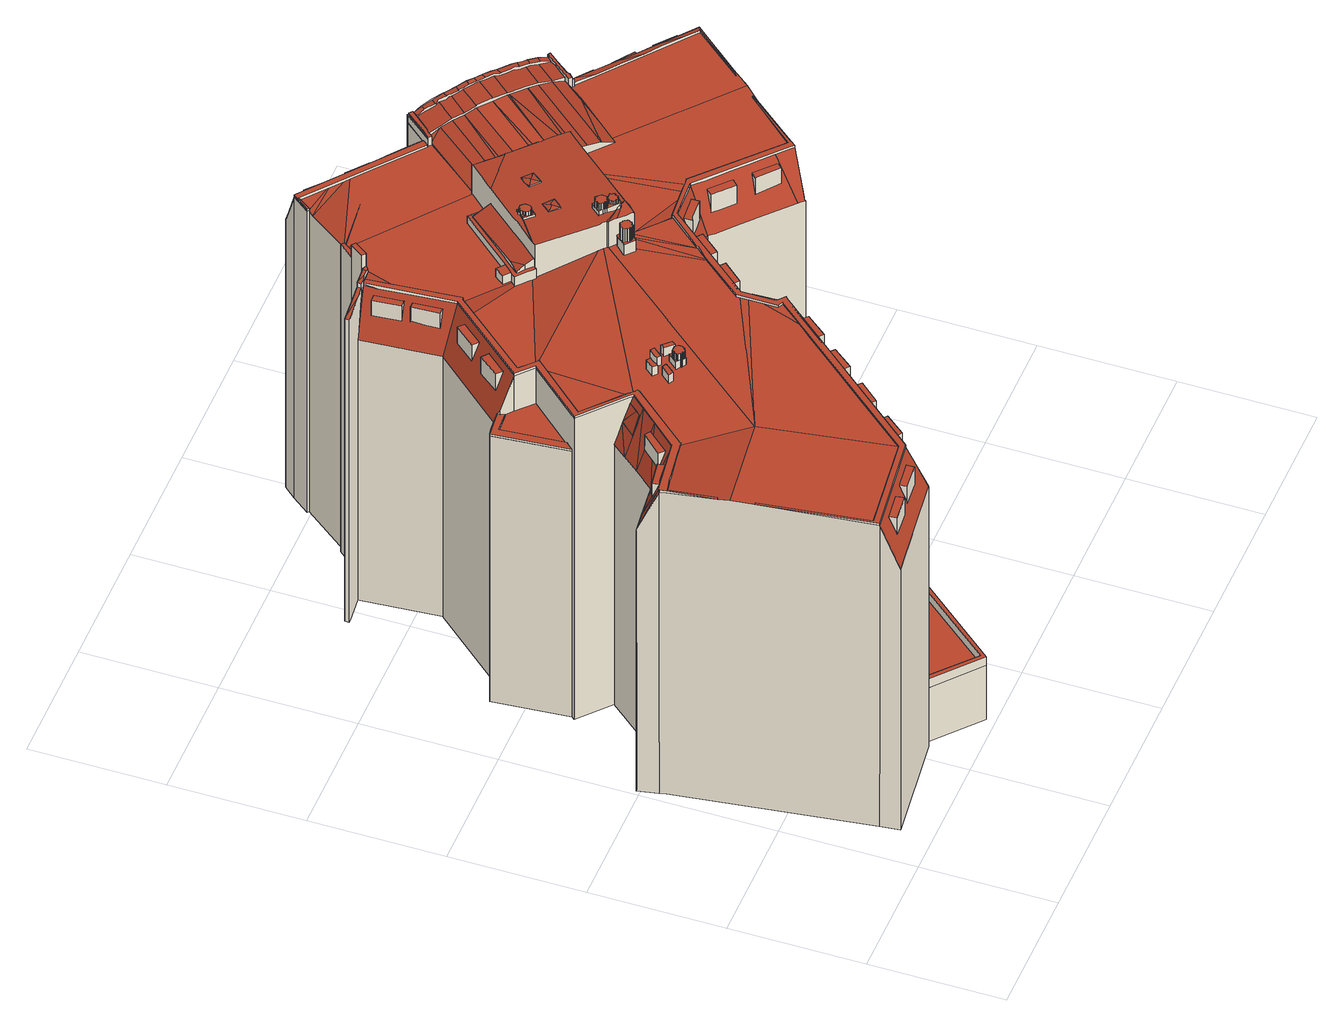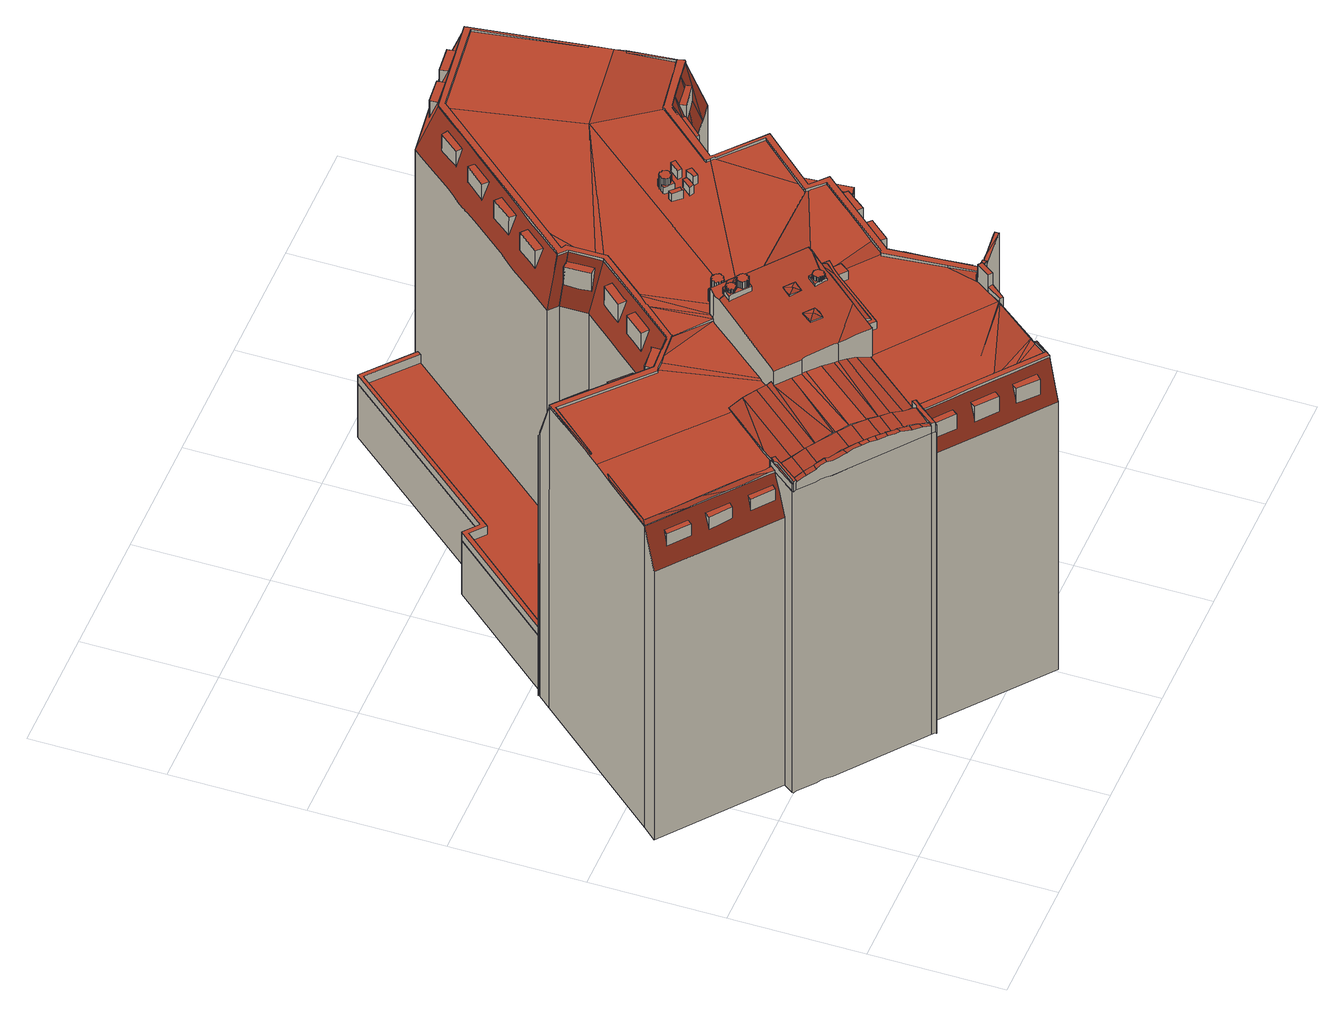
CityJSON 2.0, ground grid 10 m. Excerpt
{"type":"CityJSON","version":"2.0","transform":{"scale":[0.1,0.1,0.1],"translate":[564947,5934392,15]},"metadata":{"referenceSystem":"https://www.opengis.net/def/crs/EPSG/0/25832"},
"CityObjects":{
"building1":{"type":"Building","attributes":{"Grundfläche 2D":"1216.927482","Grundhöhe NN":"15.722"},"children":["building1-1","building1-2","building1-3","building1-4","building1-5","building1-6","building1-7","building1-8","building1-9","building1-10","building1-11","building1-12","building1-13","building1-14","building1-15","building1-16","building1-17","building1-18","building1-19","building1-20","building1-21","building1-22","building1-23","building1-24","building1-25","building1-26","building1-27","building1-28","building1-29","building1-30","building1-31","building1-32","building1-33","building1-34","building1-35","building1-36","building1-37","building1-38","building1-39","building1-40","building1-41","building1-42","building1-43","building1-44","building1-45","building1-46","building1-47","building1-48","building1-49","building1-50","building1-51","building1-52","building1-53","building1-54"],"geometry":[{"type":"MultiSurface","lod":"3","boundaries":[[[0,1,2,3,4]],[[5,6,4,3]],[[1,7,8,9,10,2]],[[8,11,12,13,14,9]],[[12,15,16,17,13]],[[18,5,3]],[[19,20,21]],[[22,20,19,23,24,25,26,27,28,29,30,31,32,33,34,35,36,37,38,39,40,41,42,43,44,45,46,47,48,49]],[[50,51,52,53,54,55,56,57,58,59,60,61,62,63,64,65,66,67,68,69,70,71,72,73,74,75,76,77,78,79,80,81,82,83,84,85]],[[86,87,88,89,90,91,92,93]],[[91,90,94,95,96,97]],[[94,98,99,100,101,95]],[[102,103,104,105,99,98]],[[106,104,103,107,108]],[[109,108,107,110,111,112,113,114,115,116,117]],[[118,113,112,119,120]],[[121,120,119,122,123,124]],[[125,126,127,128,129,130,131,132,133,134,135,136,137,138,139,140,141,142,143,144,145,146,147]],[[148,149,150,151]],[[151,152,148]],[[150,153,154,151]],[[155,154,153,156]],[[156,157,155]],[[157,158,159,155]],[[158,160,161,159]],[[162,163,161,160]],[[163,164,165,161]],[[166,167,164]],[[167,165,164]],[[166,168,169,170]],[[170,167,166]],[[169,171,172,170]],[[171,173,174,172]],[[175,176,173]],[[176,177,178,179,174,173]],[[180,181,182,6,5,18,183,184,185,186,187,188,189]],[[190,191,192,193,194]],[[195,196,197,198,199,200,201,202,190,194,203,187,186]],[[191,204,192]],[[205,206,207,208]],[[209,207,206,210,204,191,211,212,213]],[[214,215,216,217,218,219,220,221,149,208,207,222,223]],[[218,217,219]],[[224,225,215,226,227]],[[217,216,215,225,224]],[[224,227,226,228,229]],[[229,228,226,230,231,232,233]],[[234,235,236,237,238,239]],[[240,241,242]],[[241,243,242]],[[244,245,246,247]],[[241,240,247,246,248]],[[182,181,175,249,245,244,250,251,23,19,21]],[[219,252,238,237,253,254,255,256,257,258,259,220]],[[260,261,262,263,264,265,266,267]],[[268,269,270,271,272,273,274,275,276,277,278,279,280,281,282,283,284,285,286,287,288,289,290,291,292,293,294,263,262,295,296,297],[298,299,300,301],[302,303,304,305],[306,307,308,309,297,309,310,311,312,313,314,315,316,317,318]],[[285,319,286]],[[274,273,320]],[[321,274,320,322,323]],[[286,319,324,323,325,326,327,328,329,330]],[[324,321,323]],[[331,332,333,334,335]],[[336,333,332]],[[337,334,333]],[[338,339,340,341,342,337]],[[334,337,342,341]],[[339,338,343,341,340]],[[344,345,346,347,348,349,350]],[[351,352,186,353,354,355]],[[356,357,358,359,360,361,362,363]],[[364,365,255,254,366]],[[367,368,365,364,369,370,371,372,373,374]],[[375,376,377,378,379,380]],[[376,381,377]],[[374,381,376,382,383,367]],[[378,384,385,379]],[[386,375,380,387,388,389,390,391,392]],[[392,393,386]],[[394,395,396,397,398,61,60,399,391,390,400]],[[401,402,403,391,399,40,39]],[[404,405,391,403,406,407]],[[408,409,404,407]],[[391,405,410]],[[410,411,412,413,414,415,416,392,391]],[[417,418,419,420,421]],[[422,415,414,413,412,421,420]],[[423,243,424]],[[423,424,418,417]],[[425,426,427,428,429,430,431,432,433,434,435,436,437,438,439]],[[440,441,338]],[[441,343,338]],[[440,442,443,444,445,446,447]],[[445,441,440,447,446]],[[448,449,442]],[[443,442,449,445,444]],[[450,449,448]],[[451,445,449]],[[223,222,207,209,452,453,454,455,456,457,458,231,230,226,214]],[[459,460,461,462]],[[463,464,465,459,462,466,467,468,469,470,471,472,473,474,475,476,477,478]],[[479,474,473]],[[480,481,482]],[[483,484,485,481,480,482]],[[482,481,479,473]],[[486,487,485,484,488,489,490,491,492,493,494,495]],[[496,497,493,492,491,498,499]],[[499,500,501,502,503,504,505,506,507,496]],[[508,504,503,509,510,511,512,513]],[[514,359,515,516,517,349,348,518]],[[241,424,243]],[[8,7,1,0,4,354,353,186,15,12,11]],[[10,9,14,13,17,16,185,184,183,3,2]],[[18,3,183]],[[251,24,23]],[[25,24,251,250]],[[26,25,250,244,247,240,242,28,27]],[[28,242,243,423,417,421,412,411,34,33,32,31,30,29]],[[35,34,411,410,405,404,409]],[[36,35,409,408]],[[37,36,408,407,406,403,402]],[[402,401,38,37]],[[39,38,401]],[[62,61,398]],[[398,397,63,62]],[[64,63,397,396,395,394,400,66,65]],[[388,387,70,69,68,67,66,400,390,389]],[[387,380,71,70]],[[384,74,73,72,71,380,379,385]],[[74,384,378,377,75]],[[373,372,371,78,77,76,75,377,381,374]],[[79,78,371,370,369,364,366]],[[366,254,80,79]],[[253,81,80,254]],[[253,237,82,81]],[[237,236,235,83,82]],[[84,519,350,349,85]],[[85,349,520,517,50]],[[521,51,50,517]],[[521,522,52,51]],[[522,523,335,54,53,52]],[[335,334,341,343,55,54]],[[445,451,56,55,343,441]],[[451,449,57,56]],[[449,450,58,57]],[[524,60,59,58,450]],[[40,460,41]],[[460,459,42,41]],[[459,465,464,463,478,477,476,475,474,43,42]],[[43,474,479,44]],[[479,481,45,44]],[[481,485,46,45]],[[485,487,486,495,494,493,47,46]],[[493,497,496,48,47]],[[48,496,507,506,505,504,508,513,22,49]],[[21,20,22,513]],[[6,354,4]],[[159,161,165,167,170,172,174,179,122,119,112,111,110,107,103,102,98,94,90,89,88,152,151,154,155]],[[259,258,136,135]],[[258,257,137,136]],[[365,140,139,138,256,255]],[[365,368,367,383,143,142,141,140]],[[383,382,144,143]],[[148,208,149]],[[171,169,168,249,175,173]],[[175,181,180,189,177,176]],[[221,220,259,135,134,525,526,527,528,529,145,144,269,268,297,296,295,262,261,260,267]],[[376,375,386,393,273,272,271,270,269,144,382]],[[393,392,320,273]],[[422,420,419,327,326,325,323,322,320,392,416,415]],[[328,327,419,418,424,329]],[[329,424,241]],[[166,289,288,287,286,330,329,241,248,246,245,249,168]],[[166,164,163,291,290,289]],[[163,162,160,158,157,156,263,294,293,292,291]],[[221,267,266,265,264,263,156,153,150,149]],[[354,530,531,355]],[[351,355,531,532]],[[533,361,360,359,514,534,535]],[[362,361,533,536]],[[195,186,352,351,532,537]],[[538,539,540,541,542,543,544,211,191,190,202,201,200,199,198,197,196,195,537,545]],[[546,213,212,211,544,547]],[[452,209,213,546,548,453]],[[549,233,232,231,550,551]],[[229,233,549,552]],[[553,554,555,239,238,252,219,217,224,229,552,556]],[[557,558,559,344,519,235,234,239,555]],[[344,350,519]],[[517,357,356,521]],[[362,536,560,522,521,356,363]],[[336,332,331,335,523,522,560,561]],[[562,460,40,399,60,524,450,563,564]],[[182,21,513,565,530,354,6]],[[438,437,566,567]],[[439,438,567,568]],[[425,439,568,569]],[[426,425,569,570]],[[338,337,333,336,561,571]],[[448,442,440,338,571,572]],[[448,572,563,450]],[[457,456,455,454,453,548,573]],[[550,231,458,457,573,574]],[[207,222,223,214,226,230,231,230,226,215,214,223,222]],[[460,562,575,461]],[[462,461,575,576]],[[437,436,435,473,472,471,470,469,468,467,466,462,576,566]],[[473,435,434,482]],[[484,483,482,434,433,432]],[[490,489,488,484,432,431,491]],[[499,498,491,431,430,429]],[[427,426,570,577,510,509,503,502,501,500,499,429,428]],[[511,510,577,578]],[[512,511,578,565,513]],[[579,347,346,345,344,559,580,581]],[[582,348,347,579]],[[514,518,348,582,534]],[[516,515,359,358]],[[516,358,357,517]],[[547,544,543,542,541,540,539,538,545,537,532,531,530,565,578,577,570,569,568,567,566,576,575,562,564,563,572,571,561,560,536,533,535,534,582,579,581,580,559,558,557,555,554,553,556,552,549,551,550,574,573,548,546]]],"semantics":{"surfaces":[{"type":"RoofSurface"},{"type":"WallSurface"},{"type":"GroundSurface"}],"values":[0,0,0,0,0,0,0,0,0,0,0,0,0,0,0,0,0,0,0,0,0,0,0,0,0,0,0,0,0,0,0,0,0,0,0,0,0,0,0,0,0,0,0,0,0,0,0,0,0,0,0,0,0,0,0,0,0,0,0,0,0,0,0,0,0,0,0,0,0,0,0,0,0,0,0,0,0,0,0,0,0,0,0,0,0,0,0,0,0,0,0,0,0,0,0,0,0,0,0,0,0,0,0,0,0,0,0,0,0,1,1,1,1,1,1,1,1,1,1,1,1,1,1,1,1,1,1,1,1,1,1,1,1,1,1,1,1,1,1,1,1,1,1,1,1,1,1,1,1,1,1,1,1,1,1,1,1,1,1,1,1,1,1,1,1,1,1,1,1,1,1,1,1,1,1,1,1,1,1,1,1,1,1,1,1,1,1,1,1,1,1,1,1,1,1,1,1,1,1,1,1,1,1,1,1,1,1,1,1,1,1,1,1,1,1,1,1,1,2]}}]},
"building1-1":{"type":"BuildingInstallation","parents":["building1"],"geometry":[{"type":"MultiSurface","lod":"3","boundaries":[[[583,584,585,586,587,588,589,590,591,592]],[[593,208,148,590,589,594]],[[595,596,585,584,583,592,591,590,148,152,88,87]],[[211,212,597,586,585,596]],[[597,598,599,594,589,588,587,586]]],"semantics":{"surfaces":[{"type":"RoofSurface"},{"type":"WallSurface"}],"values":[0,1,1,1,1]}}]},
"building1-2":{"type":"BuildingInstallation","parents":["building1"],"geometry":[{"type":"MultiSurface","lod":"3","boundaries":[[[600,601,602,603,604,605,606,607,608,609,610,611,612,613,614,615,616,617,618,619,620,621,622,623,624,625]],[[601,600,626,627]],[[602,601,627,628]],[[600,625,629,626]],[[603,602,628,630]],[[604,603,630,631]],[[605,604,631,632]],[[606,605,632,633]],[[607,606,633,634]],[[608,607,634,635]],[[609,608,635,636]],[[610,609,636,637]],[[611,610,637,638]],[[612,611,638,639]],[[613,612,639,640]],[[614,613,640,641]],[[615,614,641,642]],[[616,615,642,643]],[[617,616,643,644]],[[618,617,644,645]],[[619,618,645,646]],[[620,619,646,647]],[[621,620,647,648]],[[622,621,648,649]],[[623,622,649,650]],[[624,623,650,651]],[[625,624,651,629]]],"semantics":{"surfaces":[{"type":"RoofSurface"},{"type":"WallSurface"}],"values":[0,1,1,1,1,1,1,1,1,1,1,1,1,1,1,1,1,1,1,1,1,1,1,1,1,1,1]}}]},
"building1-3":{"type":"BuildingInstallation","parents":["building1"],"geometry":[{"type":"MultiSurface","lod":"3","boundaries":[[[598,597,652,653,594,599]],[[212,213,652,597]],[[654,653,652,213,209,207,655]],[[593,594,653,654,656]]],"semantics":{"surfaces":[{"type":"RoofSurface"},{"type":"WallSurface"}],"values":[0,1,1,1]}}]},
"building1-4":{"type":"BuildingInstallation","parents":["building1"],"geometry":[{"type":"MultiSurface","lod":"3","boundaries":[[[657,658,659,660,661,662,657,663]],[[664,665,666,667,668,669,670,671,672,673,674,675,676,677,678,679,680,681,682,683,684,685,686]],[[687,688,689,663,657,662]],[[690,691,684,683]],[[691,692,693,694,664,686,685,684]],[[694,695,665,664]],[[695,696,666,665]],[[697,687,662,661]]],"semantics":{"surfaces":[{"type":"RoofSurface"},{"type":"WallSurface"}],"values":[0,0,1,1,1,1,1,1]}}]},
"building1-5":{"type":"BuildingInstallation","parents":["building1"],"geometry":[{"type":"MultiSurface","lod":"3","boundaries":[[[698,699,700,701,702]],[[703,704,702,701,700]],[[705,700,699]],[[706,704,703,700,705]],[[699,698,702,298,301]],[[705,699,301,300]],[[704,706,705,300,299]],[[702,704,299,298]]],"semantics":{"surfaces":[{"type":"RoofSurface"},{"type":"WallSurface"}],"values":[0,0,0,0,1,1,1,1]}}]},
"building1-6":{"type":"BuildingInstallation","parents":["building1"],"geometry":[{"type":"MultiSurface","lod":"3","boundaries":[[[707,708,709,710]],[[708,711,712,709]],[[711,713,714,715,716,712]],[[715,714,717,718,719,720,721,722]],[[723,724,720,719,718,725,726,727]],[[726,728,729,730,727]],[[729,728,731,732]],[[732,731,733,734,735,736]],[[733,737,738,739,740,741,734]],[[738,742,743,744,745,739]],[[744,743,742,746,747,748]],[[596,595,747,746]],[[742,738,737,733,731,728,726,725,718,717,714,713,711,708,707,197,198,199,200,201,202,190,191,211,596,746]],[[710,709,712,716,715,722,721,720,724,723,727,730,729,732,736,735,734,741,740,739,745,744,748,747,595,87,86,93,92,91,97,96,95,101,100,99,105,104,106,108,109,117,116,115,114,113,118,120,121,124]]],"semantics":{"surfaces":[{"type":"RoofSurface"},{"type":"WallSurface"}],"values":[0,0,0,0,0,0,0,0,0,0,0,0,1,1]}}]},
"building1-7":{"type":"BuildingInstallation","parents":["building1"],"geometry":[{"type":"MultiSurface","lod":"3","boundaries":[[[749,303,750,751,304]],[[752,753,304,751,750]],[[754,750,303]],[[755,753,752,750,754]],[[749,304,303]],[[754,303,302]],[[753,755,754,302,305]],[[753,305,304]]],"semantics":{"surfaces":[{"type":"RoofSurface"},{"type":"WallSurface"}],"values":[0,0,0,0,1,1,1,1]}}]},
"building1-8":{"type":"BuildingInstallation","parents":["building1"],"geometry":[{"type":"MultiSurface","lod":"3","boundaries":[[[756,757,758,759,760]],[[761,762,763,758,757,756]],[[763,764,759,758]],[[764,765,760,759]],[[765,761,756,760]]],"semantics":{"surfaces":[{"type":"RoofSurface"},{"type":"WallSurface"}],"values":[0,1,1,1,1]}}]},
"building1-9":{"type":"BuildingInstallation","parents":["building1"],"geometry":[{"type":"MultiSurface","lod":"3","boundaries":[[[766,767,768,769,770,771,772,773]],[[123,122,179,178,177,771,770,769,707,710,124]],[[189,774,775,772,771,177]],[[775,776,777,778,779,768,767,766,773,772]],[[196,197,707,769,768,779]]],"semantics":{"surfaces":[{"type":"RoofSurface"},{"type":"WallSurface"}],"values":[0,1,1,1,1]}}]},
"building1-10":{"type":"BuildingInstallation","parents":["building1"],"geometry":[{"type":"MultiSurface","lod":"3","boundaries":[[[780,781,782,783,784,782,785,786,787,788,789,790,791,792,793,794,795,796,797,798,799,800,801,802,803,804,805,806,807,808,809,810,811,812,813,814,815,816,817],[818,819,820,821,822,823,824,825,826,827,828,829,830,831,832,833,834,835,836,837,838,839,840,841,842,843,844]],[[319,787,786,324]],[[285,284,788,787,319]],[[282,790,789,788,284,283]],[[280,792,791,790,282,281]],[[278,794,793,792,280,279]],[[794,278,277,784]],[[782,784,277,276]],[[274,785,782,276,275]],[[786,785,274,321]],[[321,324,786]]],"semantics":{"surfaces":[{"type":"RoofSurface"},{"type":"WallSurface"}],"values":[0,1,1,1,1,1,1,1,1,1,1]}}]},
"building1-11":{"type":"BuildingInstallation","parents":["building1"],"geometry":[{"type":"MultiSurface","lod":"3","boundaries":[[[845,846,847,848,849,850,851,852,853,854,855,856,857,858,859,860,861,862,863,864,865,866,867,868,869,870,871,872,873]],[[850,849,801,800]],[[851,850,800,799]],[[849,848,802,801]],[[852,851,799,798]],[[853,852,798,797]],[[854,853,797,796]],[[855,854,796,795]],[[856,855,795,794]],[[794,784,857,856]],[[858,857,784,783]],[[859,858,783,782]],[[860,859,782,781]],[[861,860,781,780]],[[862,861,780,817]],[[863,862,817,816]],[[815,864,863,816]],[[865,864,815,814]],[[866,865,814,813]],[[867,866,813,812]],[[868,867,812,811]],[[869,868,811,810]],[[870,869,810,809]],[[871,870,809,808]],[[872,871,808,807]],[[873,872,807,806]],[[845,873,806,805]],[[846,845,805,804]],[[847,846,804,803]],[[848,847,803,802]]],"semantics":{"surfaces":[{"type":"RoofSurface"},{"type":"WallSurface"}],"values":[0,1,1,1,1,1,1,1,1,1,1,1,1,1,1,1,1,1,1,1,1,1,1,1,1,1,1,1,1,1]}}]},
"building1-12":{"type":"BuildingInstallation","parents":["building1"],"geometry":[{"type":"MultiSurface","lod":"3","boundaries":[[[874,875,876,877,878,879,880,881,882,883,884,885,886,887,888,889,890,891,892,893,894,895,896,897,898,899,900]],[[831,875,874,832]],[[899,898,835,834]],[[900,899,834,833]],[[874,900,833,832]],[[876,875,831,830]],[[877,876,830,829]],[[878,877,829,828]],[[879,878,828,827]],[[880,879,827,826]],[[881,880,826,825]],[[882,881,825,824]],[[883,882,824,823]],[[884,883,823,822]],[[885,884,822,821]],[[886,885,821,820]],[[887,886,820]],[[820,819,887]],[[888,887,819,818]],[[889,888,818,844]],[[844,843,890,889]],[[891,890,843,842]],[[892,891,842,841]],[[893,892,841,840]],[[894,893,840,839]],[[895,894,839,838]],[[896,895,838,837]],[[897,896,837,836]],[[898,897,836,835]]],"semantics":{"surfaces":[{"type":"RoofSurface"},{"type":"WallSurface"}],"values":[0,1,1,1,1,1,1,1,1,1,1,1,1,1,1,1,1,1,1,1,1,1,1,1,1,1,1,1,1]}}]},
"building1-13":{"type":"BuildingInstallation","parents":["building1"],"geometry":[{"type":"MultiSurface","lod":"3","boundaries":[[[901,902,903,904]],[[904,903,905,906]],[[901,904,906,907]],[[902,901,907,908]],[[903,902,908,905]]],"semantics":{"surfaces":[{"type":"RoofSurface"},{"type":"WallSurface"}],"values":[0,1,1,1,1]}}]},
"building1-14":{"type":"BuildingInstallation","parents":["building1"],"geometry":[{"type":"MultiSurface","lod":"3","boundaries":[[[909,910,911,912,913,914,915,916,917,918,919,920,921,922,923,924,925,926,927,928,929,930,931,932,933]],[[924,923,934,935]],[[925,924,935,936]],[[926,925,936,937]],[[927,926,937]],[[937,938,927]],[[928,927,938,939]],[[312,918,940]],[[311,941,919,918,312]],[[920,919,941,942]],[[917,916,943,944]],[[918,917,944,940]],[[921,920,942,945]],[[922,921,945,946]],[[923,922,946,934]],[[929,928,939,947]],[[930,929,947,948]],[[931,930,948,949]],[[932,931,949,950]],[[933,932,950,951]],[[933,951,952]],[[909,933,952]],[[910,909,952,953]],[[911,910,953,954]],[[912,911,954,955]],[[913,912,955,956]],[[914,913,956,957]],[[915,914,957,958]],[[916,915,958,943]]],"semantics":{"surfaces":[{"type":"RoofSurface"},{"type":"WallSurface"}],"values":[0,1,1,1,1,1,1,1,1,1,1,1,1,1,1,1,1,1,1,1,1,1,1,1,1,1,1,1,1]}}]},
"building1-15":{"type":"BuildingInstallation","parents":["building1"],"geometry":[{"type":"MultiSurface","lod":"3","boundaries":[[[959,654,655,960,961,962,963,964,965,966,967,968]],[[960,655,207,222,223,214,215,226,230,231,964,963,962,961]],[[232,233,966,965,964,231]],[[233,229,967,966]],[[229,969,968,967]],[[218,656,654,959,968,969,228,227,225,216]]],"semantics":{"surfaces":[{"type":"RoofSurface"},{"type":"WallSurface"}],"values":[0,1,1,1,1,1]}}]},
"building1-16":{"type":"BuildingInstallation","parents":["building1"],"geometry":[{"type":"MultiSurface","lod":"3","boundaries":[[[970,936,935,971,972]],[[970,973,974,937]],[[970,937,936]],[[946,945,942,941,971,934]],[[971,935,934]],[[950,949,948,947,974,975,976,977,951]],[[974,947,939]],[[974,939,938]],[[938,937,974]],[[978,940,944]],[[952,951,977]],[[944,943,958,957,956,955,954,953,977,979,980,981,978]],[[953,952,977]],[[307,973,970,972,309,308]],[[318,317,976,975,974,973,307,306]],[[315,980,979,977,976,317,316]],[[313,978,981,980,315,314]],[[940,978,313,312]],[[309,972,971,941,311,310]]],"semantics":{"surfaces":[{"type":"RoofSurface"},{"type":"WallSurface"}],"values":[0,0,0,0,0,0,0,0,0,0,0,0,0,1,1,1,1,1,1]}}]},
"building1-17":{"type":"BuildingInstallation","parents":["building1"],"geometry":[{"type":"MultiSurface","lod":"3","boundaries":[[[982,779,778,777,776,775,983,984]],[[774,985,983,775]],[[982,984,983,985,185,16,15,186,195]],[[195,196,779,982]]],"semantics":{"surfaces":[{"type":"RoofSurface"},{"type":"WallSurface"}],"values":[0,1,1,1]}}]},
"building1-18":{"type":"BuildingInstallation","parents":["building1"],"geometry":[{"type":"MultiSurface","lod":"3","boundaries":[[[986,987,988,989]],[[526,525,990,989,988,991,992,529,528,527]],[[990,525,134,133]],[[131,130,129,128,127,987,986,989,990,133,132]],[[125,147,988,987,127,126]],[[145,529,992,991,988,147,146]]],"semantics":{"surfaces":[{"type":"RoofSurface"},{"type":"WallSurface"}],"values":[0,0,1,1,1,1]}}]},
"building1-19":{"type":"BuildingInstallation","parents":["building1"],"geometry":[{"type":"MultiSurface","lod":"3","boundaries":[[[993,994,995,996,997,998,999,1000,1001,1002]],[[995,436,437,996]],[[437,438,997,996]],[[438,439,998,997]],[[439,425,999,998]],[[425,426,1000,999]],[[1000,426,427,1001]],[[427,1003,1002,1001]],[[993,1002,1003,1004]],[[994,993,1004,1005]],[[436,995,994,1005]]],"semantics":{"surfaces":[{"type":"RoofSurface"},{"type":"WallSurface"}],"values":[0,1,1,1,1,1,1,1,1,1,1]}}]},
"building1-20":{"type":"BuildingInstallation","parents":["building1"],"geometry":[{"type":"MultiSurface","lod":"3","boundaries":[[[1006,1007,1008,1009,340]],[[1007,1006,342]],[[339,1010,1008,1007,342]],[[1009,1008,1010]]],"semantics":{"surfaces":[{"type":"RoofSurface"},{"type":"WallSurface"}],"values":[0,1,1,1]}}]},
"building1-21":{"type":"BuildingInstallation","parents":["building1"],"geometry":[{"type":"MultiSurface","lod":"3","boundaries":[[[1011,1012,1013,1014]],[[332,1011,1015]],[[1011,332,1012]],[[1015,331,332]],[[1016,1017,1014,1013]],[[332,1016,1013,1012]],[[1017,1018,331,1015,1011,1014]]],"semantics":{"surfaces":[{"type":"RoofSurface"},{"type":"WallSurface"}],"values":[0,0,1,1,1,1,1]}}]},
"building1-22":{"type":"BuildingInstallation","parents":["building1"],"geometry":[{"type":"MultiSurface","lod":"3","boundaries":[[[1019,1020,1021,444,446]],[[1020,1019,1022]],[[447,443,1021,1020,1022]],[[444,1021,443]]],"semantics":{"surfaces":[{"type":"RoofSurface"},{"type":"WallSurface"}],"values":[0,1,1,1]}}]},
"building1-23":{"type":"BuildingInstallation","parents":["building1"],"geometry":[{"type":"MultiSurface","lod":"3","boundaries":[[[1023,1024,1025,1026]],[[1023,1026,1027]],[[1024,1023,1027,1028]],[[1025,1024,1028]]],"semantics":{"surfaces":[{"type":"RoofSurface"},{"type":"WallSurface"}],"values":[0,1,1,1]}}]},
"building1-24":{"type":"BuildingInstallation","parents":["building1"],"geometry":[{"type":"MultiSurface","lod":"3","boundaries":[[[1029,1030,1031,1032]],[[1032,1031,1033]],[[1034,1029,1032,1033,1035]],[[1030,1029,1034]]],"semantics":{"surfaces":[{"type":"RoofSurface"},{"type":"WallSurface"}],"values":[0,1,1,1]}}]},
"building1-25":{"type":"BuildingInstallation","parents":["building1"],"geometry":[{"type":"MultiSurface","lod":"3","boundaries":[[[1036,1037,1038,1039]],[[1036,1039,1040]],[[1037,1036,1040,1041]],[[1038,1037,1041]]],"semantics":{"surfaces":[{"type":"RoofSurface"},{"type":"WallSurface"}],"values":[0,1,1,1]}}]},
"building1-26":{"type":"BuildingInstallation","parents":["building1"],"geometry":[{"type":"MultiSurface","lod":"3","boundaries":[[[480,1042,1043,1044,1045,1046]],[[1047,1043,1042,480,1048]],[[1047,1049,1050,1044,1043]],[[1045,1044,1050]]],"semantics":{"surfaces":[{"type":"RoofSurface"},{"type":"WallSurface"}],"values":[0,1,1,1]}}]},
"building1-27":{"type":"BuildingInstallation","parents":["building1"],"geometry":[{"type":"MultiSurface","lod":"3","boundaries":[[[1051,1052,1053,1054,1055]],[[1052,1051,1056]],[[1057,1058,1053,1052,1056]],[[1054,1053,1058]]],"semantics":{"surfaces":[{"type":"RoofSurface"},{"type":"WallSurface"}],"values":[0,1,1,1]}}]},
"building1-28":{"type":"BuildingInstallation","parents":["building1"],"geometry":[{"type":"MultiSurface","lod":"3","boundaries":[[[1059,1060,1061,1062,1063]],[[1060,1059,1064]],[[1065,1061,1060,1064,1066]],[[1062,1061,1065]]],"semantics":{"surfaces":[{"type":"RoofSurface"},{"type":"WallSurface"}],"values":[0,1,1,1]}}]},
"building1-29":{"type":"BuildingInstallation","parents":["building1"],"geometry":[{"type":"MultiSurface","lod":"3","boundaries":[[[1067,1068,1069,1070,1071]],[[1068,1067,1072]],[[1073,1069,1068,1072,1074]],[[1070,1069,1073]]],"semantics":{"surfaces":[{"type":"RoofSurface"},{"type":"WallSurface"}],"values":[0,1,1,1]}}]},
"building1-30":{"type":"BuildingInstallation","parents":["building1"],"geometry":[{"type":"MultiSurface","lod":"3","boundaries":[[[1075,1076,1077,1078]],[[1076,1075,1079]],[[1076,1079,1080,1077]],[[1078,1077,1080]]],"semantics":{"surfaces":[{"type":"RoofSurface"},{"type":"WallSurface"}],"values":[0,1,1,1]}}]},
"building1-31":{"type":"BuildingInstallation","parents":["building1"],"geometry":[{"type":"MultiSurface","lod":"3","boundaries":[[[1081,1082,1083,1084,1085,1086]],[[1084,1083,492]],[[492,1087,1088,1089,1086,1085,1084]],[[1081,1086,1089]]],"semantics":{"surfaces":[{"type":"RoofSurface"},{"type":"WallSurface"}],"values":[0,1,1,1]}}]},
"building1-32":{"type":"BuildingInstallation","parents":["building1"],"geometry":[{"type":"MultiSurface","lod":"3","boundaries":[[[1090,1091,1092,1093,1094]],[[1091,1090,1095]],[[1096,1097,1092,1091,1095]],[[1093,1092,1097]]],"semantics":{"surfaces":[{"type":"RoofSurface"},{"type":"WallSurface"}],"values":[0,1,1,1]}}]},
"building1-33":{"type":"BuildingInstallation","parents":["building1"],"geometry":[{"type":"MultiSurface","lod":"3","boundaries":[[[1098,1099,1100,1101,1102]],[[1099,1098,1103]],[[1104,1105,1100,1099,1103]],[[1101,1100,1105]]],"semantics":{"surfaces":[{"type":"RoofSurface"},{"type":"WallSurface"}],"values":[0,1,1,1]}}]},
"building1-34":{"type":"BuildingInstallation","parents":["building1"],"geometry":[{"type":"MultiSurface","lod":"3","boundaries":[[[1106,1107,1108,1109,1110]],[[1107,1106,1111]],[[1111,1112,1113,1108,1107]],[[1109,1108,1113]]],"semantics":{"surfaces":[{"type":"RoofSurface"},{"type":"WallSurface"}],"values":[0,1,1,1]}}]},
"building1-35":{"type":"BuildingInstallation","parents":["building1"],"geometry":[{"type":"MultiSurface","lod":"3","boundaries":[[[1114,1115,1116,1117,1118]],[[1115,1114,1119]],[[1120,1116,1115,1119,1121]],[[1117,1116,1120]]],"semantics":{"surfaces":[{"type":"RoofSurface"},{"type":"WallSurface"}],"values":[0,1,1,1]}}]},
"building1-36":{"type":"BuildingInstallation","parents":["building1"],"geometry":[{"type":"MultiSurface","lod":"3","boundaries":[[[1122,1123,1124,1125]],[[1125,1124,1126]],[[1125,1126,1127,1122]],[[1123,1122,1127]]],"semantics":{"surfaces":[{"type":"RoofSurface"},{"type":"WallSurface"}],"values":[0,1,1,1]}}]},
"building1-37":{"type":"BuildingInstallation","parents":["building1"],"geometry":[{"type":"MultiSurface","lod":"3","boundaries":[[[1128,1129,1130,1131,1132]],[[1129,1128,1133]],[[1134,1130,1129,1133,1135]],[[1131,1130,1134]]],"semantics":{"surfaces":[{"type":"RoofSurface"},{"type":"WallSurface"}],"values":[0,1,1,1]}}]},
"building1-38":{"type":"BuildingInstallation","parents":["building1"],"geometry":[{"type":"MultiSurface","lod":"3","boundaries":[[[1136,1137,1138,1139]],[[1136,1139,1140]],[[1137,1136,1140,1141]],[[1138,1137,1141]]],"semantics":{"surfaces":[{"type":"RoofSurface"},{"type":"WallSurface"}],"values":[0,1,1,1]}}]},
"building1-39":{"type":"BuildingInstallation","parents":["building1"],"geometry":[{"type":"MultiSurface","lod":"3","boundaries":[[[1142,1143,1144,1145]],[[1146,1147,1143,1142,1148]],[[1149,1150,1143,1147]],[[1145,1144,1151,1152,579,347,346,345,1146,1148,1142]],[[1150,1151,1144,1143]]],"semantics":{"surfaces":[{"type":"RoofSurface"},{"type":"WallSurface"}],"values":[0,0,1,1,1]}}]},
"building1-40":{"type":"BuildingInstallation","parents":["building1"],"geometry":[{"type":"MultiSurface","lod":"3","boundaries":[[[1153,1154,1155,1156]],[[1157,1154,1153,1158]],[[1157,1158,1159,1160]],[[1160,1161,1157]],[[345,344,559,558,557,555,239,1159,1158,1153,1156,1155,1146],[519,84,83,235,344]],[[1149,1147,1154,1157,1162]],[[1163,1162,1157,1161]],[[1160,1159,239,555,554,238]],[[1147,1146,1155,1154]]],"semantics":{"surfaces":[{"type":"RoofSurface"},{"type":"WallSurface"}],"values":[0,0,0,0,1,1,1,1,1]}}]},
"building1-41":{"type":"BuildingInstallation","parents":["building1"],"geometry":[{"type":"MultiSurface","lod":"3","boundaries":[[[1164,1165,1166,1167]],[[1164,1167,1168]],[[1165,1164,1168,1169]],[[1166,1165,1169]]],"semantics":{"surfaces":[{"type":"RoofSurface"},{"type":"WallSurface"}],"values":[0,1,1,1]}}]},
"building1-42":{"type":"BuildingInstallation","parents":["building1"],"geometry":[{"type":"MultiSurface","lod":"3","boundaries":[[[1170,1171,1172,1173]],[[1173,1174,1170]],[[1171,1170,1174,1175]],[[1171,1175,1172]]],"semantics":{"surfaces":[{"type":"RoofSurface"},{"type":"WallSurface"}],"values":[0,1,1,1]}}]},
"building1-43":{"type":"BuildingInstallation","parents":["building1"],"geometry":[{"type":"MultiSurface","lod":"3","boundaries":[[[1176,1177,1178,1179]],[[1179,1178,1180]],[[1179,1180,1181,1176]],[[1177,1176,1181]]],"semantics":{"surfaces":[{"type":"RoofSurface"},{"type":"WallSurface"}],"values":[0,1,1,1]}}]},
"building1-44":{"type":"BuildingInstallation","parents":["building1"],"geometry":[{"type":"MultiSurface","lod":"3","boundaries":[[[1182,1183,1184,1185]],[[1184,1186,1185]],[[1182,1185,1186,1187]],[[1182,1187,1183]]],"semantics":{"surfaces":[{"type":"RoofSurface"},{"type":"WallSurface"}],"values":[0,1,1,1]}}]},
"building1-45":{"type":"BuildingInstallation","parents":["building1"],"geometry":[{"type":"MultiSurface","lod":"3","boundaries":[[[1188,1189,1190,1191]],[[1188,1191,1192]],[[1188,1192,1193,1189]],[[1190,1189,1193]]],"semantics":{"surfaces":[{"type":"RoofSurface"},{"type":"WallSurface"}],"values":[0,1,1,1]}}]},
"building1-46":{"type":"BuildingInstallation","parents":["building1"],"geometry":[{"type":"MultiSurface","lod":"3","boundaries":[[[1194,1195,1196,1197]],[[1194,1197,1198]],[[1195,1194,1198,1199]],[[1196,1195,1199]]],"semantics":{"surfaces":[{"type":"RoofSurface"},{"type":"WallSurface"}],"values":[0,1,1,1]}}]},
"building1-47":{"type":"BuildingInstallation","parents":["building1"],"geometry":[{"type":"MultiSurface","lod":"3","boundaries":[[[1200,1201,1202,1203,1204,1205,1206]],[[362,363,1201,1200]],[[1202,1201,363,1207]],[[1207,1208,1203,1202]],[[359,515,1204,1203,1208,358]],[[515,359,360,361,1206,1205,1204]],[[361,362,1200,1206]]],"semantics":{"surfaces":[{"type":"RoofSurface"},{"type":"WallSurface"}],"values":[0,1,1,1,1,1,1]}}]},
"building1-48":{"type":"BuildingInstallation","parents":["building1"],"geometry":[{"type":"MultiSurface","lod":"3","boundaries":[[[1209,1210,1211,1212]],[[219,217,1209,1212,252]],[[1213,1210,1209,217,556]],[[1213,1214,1211,1210]]],"semantics":{"surfaces":[{"type":"RoofSurface"},{"type":"WallSurface"}],"values":[0,1,1,1]}}]},
"building1-49":{"type":"BuildingInstallation","parents":["building1"],"geometry":[{"type":"MultiSurface","lod":"3","boundaries":[[[1215,1216,1217,1218,1219,1220,1221,1222,1223,1224],[638,637,636,635,634,633,632,631,630,628,627,626,629,651,650,649,648,647,646,645,644,643,642,641,640,639]],[[1224,1225,1226,414,1227,1217,1216,1215]],[[1227,1228,1229,1219,1218,1217]],[[1229,1230,1231,1232,1222,1221,1220,1219]],[[1222,1232,1233,413,1225,1224,1223]]],"semantics":{"surfaces":[{"type":"RoofSurface"},{"type":"WallSurface"}],"values":[0,1,1,1,1]}}]},
"building1-50":{"type":"BuildingInstallation","parents":["building1"],"geometry":[{"type":"MultiSurface","lod":"3","boundaries":[[[1234,1235,1236,1237,1238,1239,1240,1241,1242,1243,1244,1245,1246,1247,1248,1249,1250,1251,1252,1253,1254,1255,1256,1257,1258,1259,1260]],[[1237,1236,673,672]],[[1238,1237,672,671]],[[1239,1238,671,670]],[[1235,1234,675,674]],[[1236,1235,674,673]],[[1240,1239,670,669]],[[1241,1240,669,668]],[[1242,1241,668,667]],[[1243,1242,667,666]],[[1243,666,696,1261,1244]],[[1245,1244,1261,697,661]],[[1246,1245,661,660]],[[1247,1246,660,659]],[[1248,1247,659,658]],[[1249,1248,658,657]],[[1250,1249,657,663]],[[1250,663,689,1262,1251]],[[1251,1262,1263,1252]],[[1253,1252,1263,690,683]],[[1254,1253,683,682]],[[1255,1254,682,681]],[[1256,1255,681,680]],[[1257,1256,680,679]],[[1258,1257,679,678]],[[1259,1258,678,677]],[[1260,1259,677,676]],[[1234,1260,676,675]]],"semantics":{"surfaces":[{"type":"RoofSurface"},{"type":"WallSurface"}],"values":[0,1,1,1,1,1,1,1,1,1,1,1,1,1,1,1,1,1,1,1,1,1,1,1,1,1,1,1]}}]},
"building1-51":{"type":"BuildingInstallation","parents":["building1"],"geometry":[{"type":"MultiSurface","lod":"3","boundaries":[[[1264,1265,1266,1267]],[[1160,238,252,1212,1264,1267]],[[1212,1211,1265,1264]],[[1214,1163,1161,1266,1265,1211]],[[1161,1160,1267,1266]]],"semantics":{"surfaces":[{"type":"RoofSurface"},{"type":"WallSurface"}],"values":[0,1,1,1,1]}}]},
"building1-52":{"type":"BuildingInstallation","parents":["building1"],"geometry":[{"type":"MultiSurface","lod":"3","boundaries":[[[1268,1269,1270,1271,1272,1273]],[[1269,1268,1274,1275]],[[1276,1271,1270,1269,1275,1277]],[[1272,1271,1276,1278]],[[1274,1268,1273,1272,1278,1279]]],"semantics":{"surfaces":[{"type":"RoofSurface"},{"type":"WallSurface"}],"values":[0,1,1,1,1]}}]},
"building1-53":{"type":"BuildingInstallation","parents":["building1"],"geometry":[{"type":"MultiSurface","lod":"3","boundaries":[[[1280,1281,138,137]],[[257,1282,1280,137]],[[1281,1280,1282,1283]],[[1283,256,138,1281]]],"semantics":{"surfaces":[{"type":"RoofSurface"},{"type":"WallSurface"}],"values":[0,1,1,1]}}]},
"building1-54":{"type":"BuildingInstallation","parents":["building1"],"geometry":[{"type":"MultiSurface","lod":"3","boundaries":[[[1284,1285,1286,1287,1288]],[[1289,1290,1286,1285]],[[1290,1291,1287,1286]],[[1291,1292,1288,1287]],[[1292,1293,1289,1285,1284,1288]]],"semantics":{"surfaces":[{"type":"RoofSurface"},{"type":"WallSurface"}],"values":[0,1,1,1,1]}}]}
},
"vertices":[
[427,326,288],[412,338,288],[425,323,289],[433,316,289],[437,318,288],[404,280,288],[406,282,288],[402,346,288],[387,358,288],[399,343,289],[410,335,289],[376,367,288],[361,379,289],[369,367,289],[384,355,289],[358,382,289],[355,378,289],[359,376,289],[400,278,289],[386,261,289],[354,222,289],[384,257,288],[351,218,289],[385,261,289],[352,223,289],[295,275,289],[292,274,289],[285,274,289],[259,272,289],[259,271,289],[237,246,289],[237,245,289],[229,237,289],[228,236,289],[202,205,289],[202,175,289],[206,173,289],[102,52,289],[29,43,289],[18,123,289],[16,123,289],[28,38,289],[105,48,289],[211,172,289],[212,173,289],[206,178,289],[206,203,289],[262,269,289],[292,271,289],[349,220,289],[79,318,289],[91,307,289],[54,266,289],[86,238,289],[88,236,289],[51,195,289],[9,189,289],[8,189,289],[7,188,289],[8,183,289],[12,148,289],[14,149,289],[9,183,289],[10,183,289],[20,185,289],[22,185,289],[54,190,289],[55,190,289],[55,191,289],[92,233,289],[93,235,289],[90,237,289],[88,239,289],[88,240,289],[59,265,289],[97,307,289],[96,307,289],[93,310,289],[85,318,289],[134,375,289],[135,375,289],[136,376,289],[132,422,289],[130,444,289],[126,443,289],[131,378,289],[290,460,295],[284,464,293],[272,451,293],[280,445,295],[287,439,298],[299,453,298],[296,454,297],[292,458,295],[294,433,299],[306,447,299],[305,448,299],[303,449,298],[301,427,301],[313,441,301],[311,443,300],[310,443,300],[302,427,301],[311,419,302],[323,433,302],[322,434,302],[327,430,301],[320,412,301],[332,426,301],[335,423,300],[321,411,301],[333,402,299],[339,397,298],[351,410,298],[347,413,298],[345,416,299],[342,418,299],[336,422,300],[354,408,297],[347,390,295],[359,404,295],[360,403,295],[355,384,293],[364,394,293],[366,398,293],[167,346,295],[166,347,295],[165,348,295],[166,349,294],[167,350,294],[175,359,294],[178,362,294],[203,392,295],[205,394,295],[215,385,295],[217,387,295],[205,398,295],[171,358,294],[165,352,294],[164,351,294],[161,348,295],[169,341,295],[171,339,295],[173,337,295],[174,338,295],[175,339,295],[173,341,295],[170,344,295],[269,447,289],[233,404,289],[241,397,294],[280,445,294],[272,451,290],[247,392,296],[287,439,296],[294,433,297],[252,388,297],[254,386,297],[262,380,299],[301,427,299],[271,372,299],[311,419,299],[273,370,299],[274,370,299],[280,365,299],[320,412,299],[290,356,298],[321,411,299],[287,353,298],[290,351,297],[333,402,297],[296,346,296],[339,397,296],[304,339,294],[347,390,294],[312,332,289],[343,368,290],[352,380,290],[353,381,290],[355,384,290],[343,368,287],[315,335,289],[394,268,289],[433,316,287],[369,367,287],[355,378,287],[358,382,287],[356,385,287],[353,381,287],[352,380,287],[338,426,287],[313,446,287],[311,443,287],[335,423,287],[342,418,287],[371,399,287],[371,400,287],[369,401,287],[363,406,287],[357,411,287],[353,413,287],[350,416,287],[347,419,287],[366,398,287],[305,447,287],[270,448,287],[274,452,287],[269,453,287],[269,447,287],[270,453,287],[284,464,287],[286,467,287],[284,469,287],[284,470,287],[240,476,287],[225,488,287],[219,487,287],[154,467,289],[233,476,287],[153,466,289],[232,404,289],[232,405,289],[266,456,287],[251,468,287],[177,498,287],[215,490,287],[214,497,287],[206,497,287],[205,498,287],[181,502,287],[191,515,287],[190,516,287],[187,512,287],[180,503,287],[135,444,288],[130,444,288],[131,439,288],[132,422,287],[139,446,288],[137,444,288],[278,273,287],[234,292,286],[259,272,287],[259,271,287],[292,274,287],[279,343,288],[277,342,288],[285,274,287],[236,294,286],[287,353,289],[295,275,287],[352,223,287],[146,456,288],[136,376,286],[135,375,286],[164,351,286],[165,352,286],[171,358,286],[205,398,288],[217,387,288],[232,404,316],[217,387,316],[215,385,316],[252,388,314],[247,392,314],[241,397,315],[233,404,315],[232,405,316],[175,339,316],[174,338,316],[210,306,313],[213,304,313],[214,303,313],[215,302,313],[229,300,312],[228,301,312],[223,305,313],[222,306,313],[221,307,313],[219,309,313],[218,309,313],[223,315,313],[224,316,313],[236,306,312],[238,305,312],[233,300,312],[239,298,312],[277,342,311],[287,353,311],[290,356,311],[280,365,312],[274,370,312],[273,370,312],[271,372,313],[254,386,314],[194,361,316],[191,357,316],[176,341,316],[233,370,314],[240,364,314],[234,356,314],[227,362,314],[215,335,314],[208,341,315],[214,348,315],[221,342,314],[202,349,315],[201,348,315],[200,349,315],[194,354,316],[195,355,316],[197,357,316],[198,358,316],[198,359,316],[200,360,316],[200,361,316],[201,360,316],[207,355,315],[206,354,315],[233,299,312],[215,301,313],[231,298,312],[219,298,313],[220,297,313],[232,298,312],[226,292,312],[230,289,312],[230,288,312],[231,289,312],[234,292,312],[236,294,312],[86,238,281],[82,242,266],[68,235,249],[79,226,287],[88,236,287],[77,246,249],[58,223,249],[45,208,249],[55,211,266],[64,213,280],[69,214,287],[63,219,266],[51,195,287],[126,443,287],[122,443,278],[115,442,256],[112,442,249],[117,383,249],[131,378,287],[126,433,287],[366,392,256],[363,388,269],[361,379,287],[437,318,287],[446,328,256],[91,307,254],[79,318,254],[71,325,254],[71,327,254],[55,326,254],[51,325,254],[56,268,254],[61,274,254],[126,365,287],[161,348,286],[134,375,286],[171,339,286],[169,341,286],[105,342,287],[97,332,287],[85,318,287],[92,311,287],[93,310,287],[95,309,287],[213,304,289],[210,306,289],[97,307,287],[91,300,287],[88,239,287],[90,237,287],[96,307,287],[174,338,286],[173,337,286],[59,265,287],[88,240,287],[214,303,289],[93,235,287],[92,233,287],[55,191,287],[55,190,287],[87,149,289],[215,301,289],[215,302,289],[45,189,287],[22,185,287],[20,185,287],[10,183,287],[9,183,287],[14,140,289],[54,190,287],[29,43,287],[102,52,287],[104,53,287],[202,186,287],[202,196,287],[182,145,287],[192,156,287],[206,173,287],[202,175,287],[202,202,287],[202,205,287],[228,236,287],[221,285,288],[220,295,289],[220,297,289],[219,298,289],[237,245,287],[231,289,288],[230,288,288],[230,289,288],[229,237,287],[226,292,288],[237,246,287],[234,292,288],[268,125,57],[340,209,57],[338,211,57],[306,240,57],[288,257,57],[287,257,57],[270,256,57],[220,198,57],[220,178,57],[220,177,57],[227,171,57],[117,40,57],[115,37,57],[150,7,57],[257,134,57],[38,207,249],[40,193,287],[19,205,249],[20,198,267],[21,193,280],[21,190,287],[24,194,280],[30,200,266],[4,203,249],[8,189,287],[7,188,287],[9,189,287],[275,459,266],[277,462,256],[273,465,256],[232,498,256],[207,518,256],[198,525,256],[195,522,266],[105,48,287],[28,38,287],[30,24,249],[112,34,249],[140,89,287],[129,77,287],[117,62,287],[117,40,249],[140,68,249],[151,80,249],[163,95,249],[187,124,249],[198,136,249],[211,152,249],[227,171,249],[211,172,287],[209,170,287],[188,144,287],[177,132,287],[165,118,287],[212,173,287],[209,178,281],[206,178,287],[220,177,249],[220,178,249],[220,198,249],[206,203,287],[229,230,287],[216,215,287],[227,206,249],[240,221,249],[248,230,249],[270,256,249],[267,260,263],[262,269,287],[250,255,287],[237,240,287],[292,271,287],[286,270,287],[287,257,249],[288,257,249],[291,253,249],[306,240,249],[316,231,249],[338,211,249],[340,228,287],[325,241,287],[315,250,287],[300,263,287],[349,220,287],[340,209,249],[342,207,249],[342,208,250],[342,208,252],[351,218,287],[68,327,248],[71,327,255],[71,325,259],[79,318,287],[76,336,248],[126,443,288],[83,322,287],[91,307,287],[54,266,287],[86,238,287],[8,183,287],[215,385,302],[194,361,302],[191,357,302],[176,341,302],[175,339,302],[437,318,7],[446,328,7],[366,392,7],[51,325,7],[68,327,7],[55,326,7],[56,268,7],[371,399,7],[369,401,7],[363,406,7],[357,411,7],[353,413,7],[350,416,7],[347,419,7],[286,467,7],[371,400,7],[284,470,7],[284,469,7],[277,462,7],[180,503,7],[190,516,7],[187,512,7],[181,502,7],[146,456,7],[139,446,7],[137,444,7],[154,467,7],[135,444,7],[130,444,7],[126,443,7],[54,266,7],[77,246,7],[28,38,7],[7,188,7],[8,183,7],[351,218,7],[115,37,7],[150,7,7],[257,134,7],[268,125,7],[340,209,7],[45,208,7],[4,203,7],[198,525,7],[195,522,7],[30,24,7],[112,34,7],[342,207,7],[342,208,7],[112,442,7],[122,443,7],[115,442,7],[117,383,7],
[274,452,295],[284,464,296],[286,467,296],[284,469,296],[271,453,295],[270,452,295],[267,449,295],[269,447,295],[270,448,295],[272,451,295],[267,449,287],[267,449,294],[284,464,294],[286,467,294],[284,469,294],[271,453,294],[270,452,294],
[216,293,311],[215,292,311],[215,291,311],[214,290,311],[214,289,311],[215,288,311],[215,287,311],[216,286,311],[217,286,311],[217,285,311],[218,285,311],[219,285,311],[220,285,311],[220,286,311],[221,286,311],[222,287,311],[222,288,311],[223,289,311],[223,290,311],[222,291,311],[222,292,311],[221,293,311],[220,293,311],[219,294,311],[218,294,311],[217,293,311],[216,293,299],[215,292,299],[215,291,299],[217,293,299],[214,290,299],[214,289,299],[215,288,299],[215,287,299],[216,286,299],[217,286,299],[217,285,299],[218,285,299],[219,285,299],[220,285,299],[220,286,299],[221,286,299],[222,287,299],[222,288,299],[223,289,299],[223,290,299],[222,291,299],[222,292,299],[221,293,299],[220,293,299],[219,294,299],[218,294,299],
[284,470,294],[266,449,294],[266,449,289],[269,453,289],[266,449,287],
[128,214,295],[127,214,295],[126,214,295],[126,215,295],[125,215,295],[127,213,295],[129,215,295],[127,225,295],[121,218,295],[124,216,295],[123,217,295],[123,218,295],[123,219,295],[123,220,295],[124,220,295],[124,221,295],[125,221,295],[125,222,295],[126,222,295],[127,222,295],[128,222,295],[129,222,295],[130,221,295],[131,220,295],[131,219,295],[131,218,295],[131,217,295],[133,219,295],[133,220,295],[128,224,295],[127,213,289],[128,214,289],[129,215,289],[131,217,289],[133,219,289],[133,220,289],[128,224,288],[127,225,288],[121,218,288],[124,216,288],[125,215,288],
[229,366,315],[227,362,315],[233,363,316],[233,364,316],[233,370,315],[234,363,316],[240,364,315],[234,356,315],[237,360,315],
[369,401,294],[363,406,297],[360,403,297],[366,398,294],[357,411,299],[354,408,299],[353,413,300],[350,416,301],[347,413,301],[351,410,300],[347,419,301],[338,426,302],[336,423,302],[336,422,302],[342,418,301],[345,416,301],[332,426,303],[335,423,302],[334,429,303],[329,433,303],[327,430,303],[324,437,303],[322,434,303],[323,433,303],[320,441,303],[317,438,303],[313,446,302],[310,443,302],[311,443,302],[313,441,302],[308,450,301],[305,452,301],[303,449,301],[305,448,301],[306,447,301],[299,458,299],[296,455,299],[296,454,299],[299,453,300],[292,463,297],[290,460,297],[292,458,298],
[211,344,315],[214,341,316],[214,342,316],[215,342,316],[221,342,315],[215,335,315],[218,338,315],
[132,233,296],[132,232,296],[130,230,296],[136,224,296],[138,227,296],[132,233,288],[132,232,288],[130,230,288],[136,224,289],[138,227,289],
[357,382,296],[357,383,296],[371,400,296],[369,401,296],[353,381,296],[352,380,296],[354,378,296],[357,381,296],[354,378,287],[354,378,294],[357,381,294],[357,382,294],[357,383,294],[371,400,294],
[225,305,317],[224,305,317],[223,305,317],[223,306,317],[222,306,317],[231,298,317],[232,298,317],[233,299,317],[238,305,317],[236,306,317],[224,316,317],[223,315,317],[218,309,317],[219,309,317],[221,307,317],[220,308,317],[220,309,317],[220,310,317],[220,311,317],[221,311,317],[221,312,317],[221,313,317],[222,313,317],[223,313,317],[224,314,317],[225,314,317],[225,313,317],[226,313,317],[227,312,317],[228,311,317],[228,310,317],[228,309,317],[228,308,317],[228,307,317],[227,307,317],[227,306,317],[226,306,317],[225,306,317],[228,306,317],[229,306,317],[229,307,317],[230,307,317],[231,307,317],[232,307,317],[233,307,317],[234,307,317],[234,306,317],[234,305,317],[235,305,317],[235,304,317],[235,303,317],[234,303,317],[234,302,317],[234,301,317],[233,301,317],[232,301,317],[232,300,317],[231,300,317],[230,300,317],[230,301,317],[229,301,317],[228,302,317],[228,303,317],[228,304,317],[228,305,317],
[225,314,323],[224,314,323],[223,313,323],[222,313,323],[221,313,323],[221,312,323],[221,311,323],[220,311,323],[220,310,323],[220,309,323],[220,308,323],[221,307,323],[222,306,323],[223,306,323],[223,305,323],[224,305,323],[225,305,323],[225,306,323],[226,306,323],[227,306,323],[227,307,323],[228,307,323],[228,308,323],[228,309,323],[228,310,323],[228,311,323],[227,312,323],[226,313,323],[225,313,323],
[234,302,320],[234,303,320],[235,303,320],[235,304,320],[235,305,320],[234,305,320],[234,306,320],[234,307,320],[233,307,320],[232,307,320],[231,307,320],[230,307,320],[229,307,320],[229,306,320],[228,306,320],[228,305,320],[228,304,320],[228,303,320],[228,302,320],[229,301,320],[230,301,320],[230,300,320],[231,300,320],[232,300,320],[232,301,320],[233,301,320],[234,301,320],
[116,223,296],[113,225,296],[107,218,296],[110,216,296],[107,218,288],[110,216,288],[116,223,288],[113,225,288],
[204,357,321],[203,357,321],[203,358,321],[202,358,321],[202,359,321],[201,359,321],[200,359,321],[199,359,321],[199,358,321],[198,358,321],[197,357,321],[197,356,321],[197,355,321],[197,354,321],[197,353,321],[198,352,321],[199,351,321],[200,351,321],[201,351,321],[202,351,321],[203,352,321],[204,353,321],[204,354,321],[204,355,321],[204,356,321],[197,353,318],[198,352,317],[199,351,317],[200,351,317],[201,351,317],[202,351,317],[198,358,318],[197,357,318],[197,356,318],[199,359,318],[199,358,318],[197,355,318],[197,354,318],[203,352,317],[204,353,317],[204,354,317],[204,355,317],[204,356,317],[204,357,317],[203,357,317],[203,358,317],[202,358,318],[202,359,318],[201,359,318],[200,359,318],
[233,476,289],[266,456,289],[251,468,289],[240,476,289],[191,515,289],[190,516,289],[187,512,289],[180,503,289],[181,502,289],[188,512,289],[188,512,287],
[200,349,317],[195,355,318],[194,354,318],[201,348,317],[202,349,317],[206,354,317],[207,355,317],[205,356,317],[198,359,318],[201,360,318],[200,361,318],[200,360,318],
[371,399,294],[355,377,294],[355,378,294],[355,377,287],
[166,349,296],[165,348,296],[170,344,299],[173,356,296],[205,394,296],[173,341,301],[174,340,302],
[257,139,65],[150,11,65],[117,40,65],[115,37,65],[150,7,65],[257,134,65],[268,125,65],[340,209,65],[338,211,65],[268,130,65],[268,130,57],[257,139,57],[150,11,57],
[67,216,280],[63,219,280],[49,204,280],[53,200,280],[49,204,266],
[80,231,282],[82,242,267],[73,231,266],[77,228,282],[86,238,282],[73,231,265],[77,228,281],[80,231,281],
[40,196,280],[39,201,280],[20,198,280],[39,201,266],
[219,503,280],[205,515,280],[201,511,280],[216,499,280],[219,503,266],[205,515,266],
[256,474,280],[253,470,280],[268,458,280],[271,462,280],[271,462,266],[256,474,266],[261,470,266],
[245,483,280],[230,495,280],[227,491,280],[242,479,280],[245,483,266],[230,495,266],
[211,178,281],[215,178,281],[214,198,281],[208,198,281],[209,181,281],[215,178,265],[211,178,274],[215,190,264],[214,198,264],
[166,116,281],[171,112,281],[183,127,281],[179,131,281],[168,118,281],[171,112,265],[178,121,265],[183,127,265],
[239,238,281],[244,234,281],[257,249,281],[252,253,281],[250,251,281],[244,234,264],[257,249,264],[249,240,264],
[118,60,281],[123,57,281],[135,72,281],[131,75,281],[120,63,281],[123,57,266],[135,72,266],[130,65,266],
[75,42,281],[76,36,281],[95,38,281],[95,44,281],[76,36,265],[95,38,265],
[286,268,281],[283,268,281],[267,267,281],[267,260,281],[270,261,281],[286,262,281],[270,261,263],[276,261,263],[286,262,264],
[189,143,281],[194,139,281],[207,155,281],[203,159,281],[191,146,281],[194,139,265],[202,149,265],[207,155,265],
[218,214,281],[223,210,281],[236,225,281],[231,229,281],[229,226,281],[223,210,264],[228,215,264],[236,225,264],
[324,239,281],[320,235,281],[335,222,281],[339,226,281],[336,228,281],[320,235,264],[326,230,264],[335,222,265],
[142,88,281],[146,84,281],[159,99,281],[155,103,281],[144,90,281],[146,84,266],[159,99,266],[153,93,266],
[65,34,281],[64,40,281],[44,38,281],[45,32,281],[45,32,265],[65,34,265],
[299,262,281],[295,257,281],[309,244,281],[314,249,281],[311,251,281],[295,257,264],[309,244,264],[300,252,264],
[115,372,282],[102,357,282],[106,353,282],[119,368,282],[115,372,267],[102,357,267],
[112,442,288],[90,443,288],[90,440,288],[92,440,288],[122,443,288],[122,446,288],[115,442,288],[122,446,7],[90,443,7],[90,440,7],[92,440,7],
[130,444,292],[122,446,292],[122,443,292],[126,443,292],[135,447,292],[135,444,292],[137,444,292],[139,446,292],[136,448,292],[135,447,7],[136,448,7],
[93,347,282],[81,332,282],[85,328,282],[98,343,282],[93,347,267],[81,332,267],
[119,435,282],[121,414,282],[126,414,282],[124,435,282],[119,435,268],[121,414,268],
[123,387,282],[128,387,282],[126,408,282],[122,408,282],[122,408,268],[123,387,268],
[366,385,280],[363,382,280],[378,370,280],[381,373,280],[381,373,269],[366,385,269],
[407,353,280],[392,364,280],[389,361,280],[404,349,280],[407,353,269],[392,364,269],
[432,332,280],[417,344,280],[414,340,280],[429,329,280],[432,332,269],[417,344,269],
[56,268,256],[61,274,256],[57,321,256],[72,322,256],[71,327,256],[55,326,256],[51,325,256],[57,321,254],[72,322,254],
[154,467,293],[152,469,293],[143,458,293],[146,456,293],[152,469,7],[143,458,7],
[225,291,299],[220,295,299],[219,296,299],[218,296,299],[212,289,299],[212,288,299],[218,283,299],[219,283,299],[220,284,299],[225,290,299],[225,290,288],[225,291,288],[219,296,289],[218,296,289],[212,289,289],[212,288,289],[218,283,288],[219,283,288],[220,284,288],
[126,222,301],[125,222,301],[125,221,301],[124,221,301],[124,220,301],[123,220,301],[123,219,301],[123,218,301],[123,217,301],[124,216,301],[124,215,301],[125,215,301],[126,215,301],[126,214,301],[127,214,301],[128,214,301],[129,215,301],[130,215,301],[130,216,301],[131,217,301],[131,218,301],[131,219,301],[131,220,301],[130,221,301],[129,222,301],[128,222,301],[127,222,301],[124,215,288],[130,215,289],[130,216,289],
[146,456,304],[143,458,304],[136,448,304],[139,446,304],
[110,231,296],[113,228,296],[117,234,296],[118,235,296],[115,237,296],[114,236,296],[110,231,288],[113,228,288],[118,235,288],[117,234,288],[115,237,288],[114,236,288],
[165,363,294],[160,356,294],[165,363,286],[160,356,286],
[121,233,296],[120,231,296],[122,229,296],[128,236,296],[125,238,296],[120,231,288],[122,229,288],[128,236,288],[125,238,288],[121,233,288]
]}
